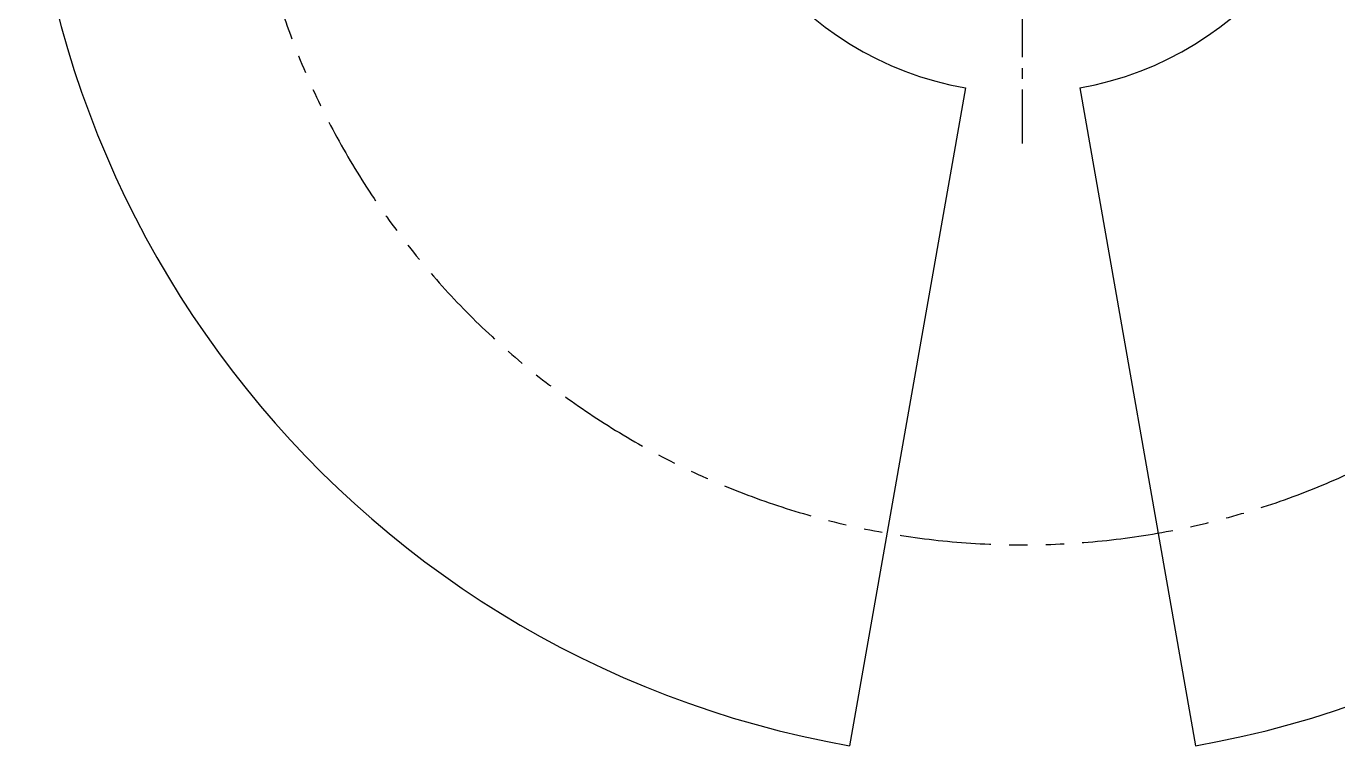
# Model space of a CAD drawing. Extents: x -15562 to 153, y -137 to 4262.
# Drawn here: x -15505 to -13682, y 1356 to 2355 of the extents above; entities that cross this region are included whole.
import ezdxf

# ---------------------------------------------------------------- set-up
doc = ezdxf.new("R2010")
doc.units = 0
doc.header["$LTSCALE"] = 4
doc.header["$MEASUREMENT"] = 0
doc.linetypes.add('CENTER', pattern=[2, 1.25, -0.25, 0.25, -0.25])
doc.linetypes.add('PHANTOM2', pattern=[31.75, 15.875, -3.175, 3.175, -3.175, 3.175, -3.175])
doc.layers.get('0').update_dxf_attribs({"linetype": 'CONTINUOUS'})
doc.layers.add('AREA', color=1, linetype='CONTINUOUS')

# ---------------------------------------------------------------- blocks, each defined once
blk = doc.blocks.new('RV12SL')
at = {"linetype": 'CENTER', "ltscale": 15}
blk.add_line((0, -527.6), (0, 1542.1), dxfattribs=at)
blk = doc.blocks.new('12SLAREA1')
at = {"layer": 'AREA'}
for p, q in [((-79.4, -450.3), (-240.5, -1363.7)), ((79.4, -450.3), (240.5, -1363.7))]:
    blk.add_line(p, q, dxfattribs=at)
for radius in [1384.8, 457.2]:
    blk.add_arc((0, 0), radius, 280, 260, dxfattribs=at)
blk = doc.blocks.new('12SLAREA3')
at = {"layer": 'AREA', "linetype": 'PHANTOM2', "ltscale": 2}
blk.add_arc((0, 0), 1084.8, 100, 80, dxfattribs=at)

msp = doc.modelspace()

# ---------------------------------------------------------------- block references
for name in ['RV12SL', '12SLAREA1', '12SLAREA3']:
    msp.add_blockref(name, (-14120, 2720))

doc.saveas('drawing.dxf')
